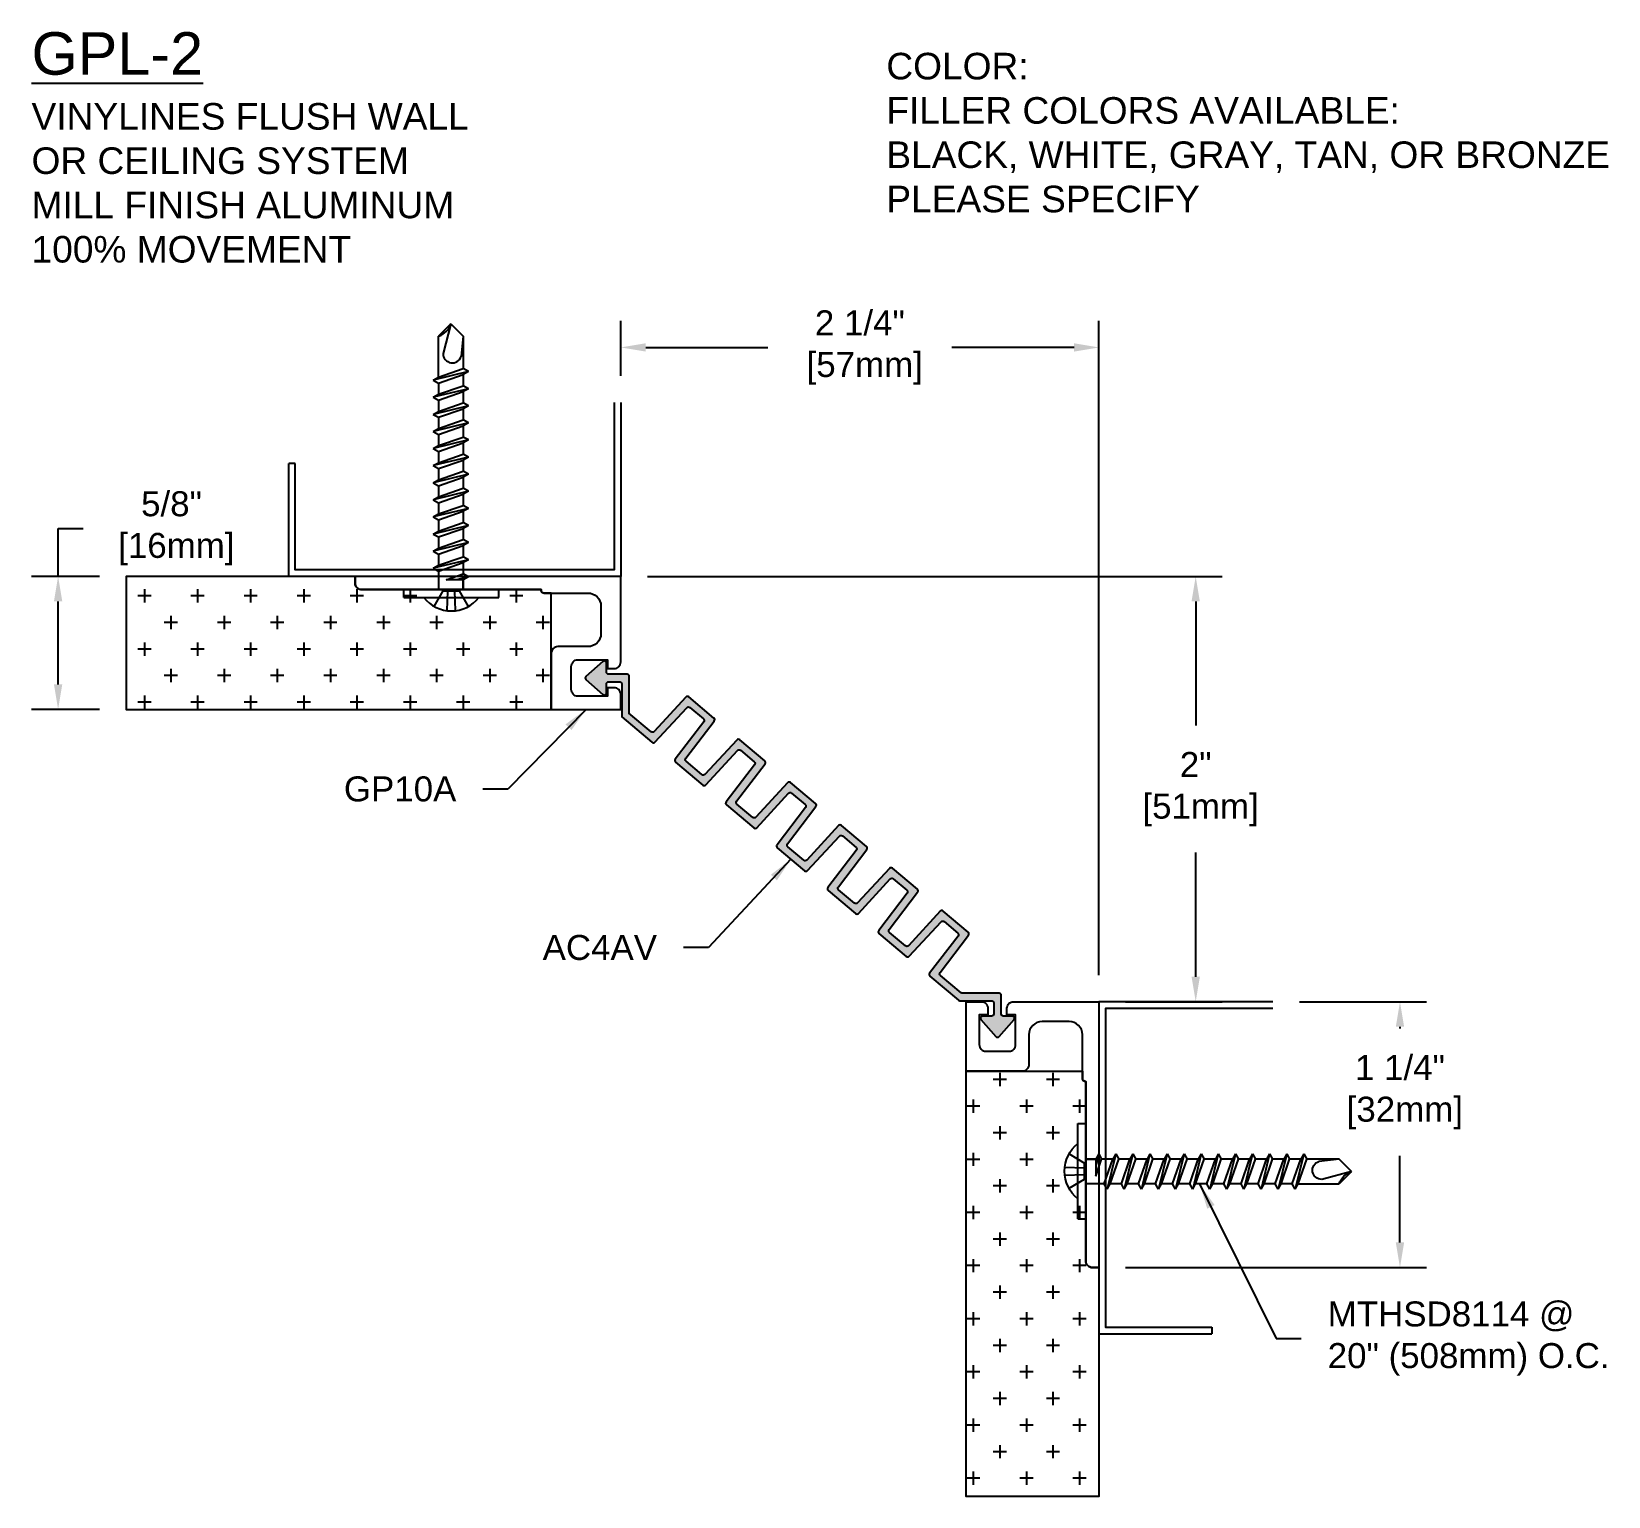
# Model space of a CAD drawing. Header units: inches. Extents: x 3.02 to 10.44, y 0.46 to 7.35.
import ezdxf

# ---------------------------------------------------------------- set-up
doc = ezdxf.new("R2010")
doc.units = ezdxf.units.IN
doc.header["$MEASUREMENT"] = 0
doc.linetypes.add('HIDDEN2', pattern=[0.1875, 0.125, -0.0625])
for name, color, linetype in [('Anchors', 4, 'Continuous'), ('Conditions', 1, 'Continuous'), ('Dimensions', 3, 'Continuous'), ('Fillers', 2, 'Continuous'), ('Metals', 7, 'Continuous'), ('Text', 2, 'Continuous')]:
    doc.layers.add(name, color=color, linetype=linetype)
doc.styles.add('ARIAL', font='arial.ttf')
doc.dimstyles.new('ARIAL', dxfattribs={"dimtxt": 0.1175, "dimasz": 0.1175, "dimexe": 0.125, "dimexo": 0.125, "dimgap": 0.125, "dimtad": 0, "dimtih": 1, "dimtoh": 1, "dimdec": 4, "dimzin": 0, "dimdsep": 46, "dimlunit": 4, "dimtxsty": 'ARIAL', "dimcen": 0.09, "dimadec": 0, "dimazin": 0, "dimtfac": 1, "dimtdec": 4, "dimtofl": 0, "dimtmove": 0, "dimatfit": 3, "dimfxl": 0, "dimfrac": 2, "dimtolj": 1, "dimtzin": 0, "dimarcsym": 0})

# ---------------------------------------------------------------- blocks, each defined once
blk = doc.blocks.new('*D0')
at = {"layer": 'Defpoints', "color": 0}
for p in [(8.0397, 5.8608), (5.7897, 5.6015), (8.0397, 2.7835)]:
    blk.add_point(p, dxfattribs=at)
at = {"layer": 'Dimensions', "color": 0, "lineweight": -2}
for p, q in [((5.7897, 5.7265), (5.7897, 5.9858)), ((8.0397, 2.9085), (8.0397, 5.9858)), ((5.9072, 5.8608), (6.4813, 5.8608)), ((7.9222, 5.8608), (7.348, 5.8608))]:
    blk.add_line(p, q, dxfattribs=at)
at = {"layer": 'Dimensions', "color": 0}
for points in [[(5.9072, 5.8804), (5.9072, 5.8412), (5.7897, 5.8608)], [(7.9222, 5.8804), (7.9222, 5.8412), (8.0397, 5.8608)]]:
    blk.add_solid(points, dxfattribs=at)
at = {"layer": 'Dimensions', "color": 0, "insert": (6.9147, 5.8608), "char_height": 0.1175, "attachment_point": 5, "style": 'ARIAL'}
blk.add_mtext('\\A1;2 1/4"\\P [57mm]', dxfattribs=at)
blk = doc.blocks.new('*D1')
at = {"layer": 'Defpoints', "color": 0}
for p in [(3.1423, 4.7835), (3.4627, 4.7835), (3.4627, 4.1585)]:
    blk.add_point(p, dxfattribs=at)
at = {"layer": 'Dimensions', "color": 0, "lineweight": -2}
for p, q in [((3.1423, 4.7835), (3.1423, 5.0099)), ((3.1423, 5.0099), (3.2598, 5.0099)), ((3.3377, 4.7835), (3.0173, 4.7835)), ((3.1423, 4.276), (3.1423, 4.666)), ((3.3377, 4.1585), (3.0173, 4.1585))]:
    blk.add_line(p, q, dxfattribs=at)
at = {"layer": 'Dimensions', "color": 0}
for points in [[(3.1227, 4.666), (3.1619, 4.666), (3.1423, 4.7835)], [(3.1227, 4.276), (3.1619, 4.276), (3.1423, 4.1585)]]:
    blk.add_solid(points, dxfattribs=at)
at = {"layer": 'Dimensions', "color": 0, "insert": (3.6759, 5.0099), "char_height": 0.1175, "attachment_point": 5, "style": 'ARIAL'}
blk.add_mtext('\\A1;5/8"\\P [16mm]', dxfattribs=at)
blk = doc.blocks.new('*D4')
at = {"layer": 'Defpoints', "color": 0}
for p in [(8.8577, 2.7835), (8.0397, 1.5335), (9.4559, 1.5335)]:
    blk.add_point(p, dxfattribs=at)
at = {"layer": 'Dimensions', "color": 0, "lineweight": -2}
for p, q in [((8.9827, 2.7835), (9.5809, 2.7835)), ((9.4559, 2.666), (9.4559, 2.6574)), ((9.4559, 1.651), (9.4559, 2.0589)), ((8.1647, 1.5335), (9.5809, 1.5335))]:
    blk.add_line(p, q, dxfattribs=at)
at = {"layer": 'Dimensions', "color": 0}
for points in [[(9.4363, 2.666), (9.4755, 2.666), (9.4559, 2.7835)], [(9.4363, 1.651), (9.4755, 1.651), (9.4559, 1.5335)]]:
    blk.add_solid(points, dxfattribs=at)
at = {"layer": 'Dimensions', "color": 0, "insert": (9.4559, 2.3582), "char_height": 0.1175, "attachment_point": 5, "style": 'ARIAL'}
blk.add_mtext('\\A1;1 1/4"\\P [32mm]', dxfattribs=at)
blk = doc.blocks.new('gp10')
blk.add_lwpolyline([(-0.1114, 0.4395, -0.414214), (-0.0804, 0.4085), (-0.0804, 0.2995, -0.414214), (-0.1114, 0.2685), (-0.2514, 0.2685), (-0.2514, 0.3095), (-0.2824, 0.3095, 0.414214), (-0.3134, 0.2785), (-0.3134, -0.1235), (0.9366, -0.1235), (0.9366, -0.0925, 0.414214), (0.9056, -0.0615), (0.0616, -0.0615), (0.0616, -0.0605, 0.414214), (0.0466, -0.0455), (-0.1584, -0.0455, -0.414214), (-0.2204, 0.0165), (-0.2204, 0.1445, -0.414214), (-0.1584, 0.2065), (-0.0174, 0.2065, 0.414214), (0.0136, 0.2375), (0.0136, 0.5015), (-0.3134, 0.5015), (-0.3134, 0.4305, 0.414214), (-0.2824, 0.3995), (-0.2514, 0.3995), (-0.2514, 0.4395)], format="xyb", close=True)
blk = doc.blocks.new('MTLSTD')
at = {"layer": 'Conditions'}
for points in [[(5.1822, 3.5231), (5.1822, 4.3412), (3.6197, 4.3412), (3.6197, 3.8099)], [(5.1509, 3.5231), (5.1509, 4.3099), (3.6509, 4.3099), (3.6509, 3.8099)], [(3.6509, 3.8099), (3.6197, 3.8099)]]:
    blk.add_lwpolyline(points, dxfattribs=at)
blk = doc.blocks.new('*D5')
at = {"layer": 'Defpoints', "color": 0}
for p in [(5.7897, 4.7835), (8.0397, 2.7835), (8.4948, 2.7835)]:
    blk.add_point(p, dxfattribs=at)
at = {"layer": 'Dimensions', "color": 0, "lineweight": -2}
for p, q in [((5.9147, 4.7835), (8.6198, 4.7835)), ((8.4948, 4.666), (8.4948, 4.0819)), ((8.4948, 2.901), (8.4948, 3.485)), ((8.1647, 2.7835), (8.6198, 2.7835))]:
    blk.add_line(p, q, dxfattribs=at)
at = {"layer": 'Dimensions', "color": 0}
for points in [[(8.4752, 4.666), (8.5144, 4.666), (8.4948, 4.7835)], [(8.4752, 2.901), (8.5144, 2.901), (8.4948, 2.7835)]]:
    blk.add_solid(points, dxfattribs=at)
at = {"layer": 'Dimensions', "color": 0, "insert": (8.4948, 3.7835), "char_height": 0.1175, "attachment_point": 5, "style": 'ARIAL'}
blk.add_mtext('\\A1;2"\\P [51mm]', dxfattribs=at)
blk = doc.blocks.new('AC4AV-GPL')
blk.add_hatch(color=256).paths.add_polyline_path([(0.4732, -0.3773), (0.6075, -0.2015, 0.386805), (0.6057, -0.1882), (0.4879, -0.089, 0.386805), (0.4744, -0.0896), (0.3242, -0.2519, -0.414214), (0.3101, -0.2531), (0.2069, -0.1662), (0.2069, 0.0075, 0.414214), (0.1969, 0.0175), (0.1099, 0.0175, -0.414214), (0.0999, 0.0275), (0.0999, 0.0704, 0.645559), (0.0833, 0.0779), (0.0034, 0.0075, 0.451743), (0.0034, -0.0075), (0.0833, -0.0779, 0.645559), (0.0999, -0.0704), (0.0999, -0.0275, -0.414214), (0.1099, -0.0175), (0.1619, -0.0175, -0.414214), (0.1719, -0.0275), (0.1719, -0.1825), (0.3143, -0.3024, 0.386805), (0.3278, -0.3019), (0.478, -0.1396, -0.414214), (0.4921, -0.1384), (0.5564, -0.1924, -0.414214), (0.5576, -0.2065), (0.4233, -0.3823, 0.386805), (0.4251, -0.3956), (0.5537, -0.5038, 0.386805), (0.5671, -0.5033), (0.7174, -0.341, -0.414214), (0.7315, -0.3398), (0.7957, -0.3939, -0.414214), (0.7969, -0.4079), (0.6627, -0.5837, 0.386805), (0.6644, -0.5971), (0.793, -0.7052, 0.386805), (0.8064, -0.7047), (0.9567, -0.5424, -0.414214), (0.9708, -0.5412), (1.035, -0.5953, -0.414214), (1.0363, -0.6094), (0.902, -0.7851, 0.386805), (0.9038, -0.7985), (1.0323, -0.9067, 0.386805), (1.0457, -0.9061), (1.196, -0.7438, -0.414214), (1.2101, -0.7426), (1.2744, -0.7967, -0.414214), (1.2756, -0.8108), (1.1413, -0.9866, 0.386805), (1.1431, -0.9999), (1.2716, -1.1081, 0.386805), (1.2851, -1.1076), (1.4353, -0.9452, -0.414214), (1.4494, -0.944), (1.5137, -0.9981, -0.414214), (1.5149, -1.0122), (1.3806, -1.188, 0.386805), (1.3824, -1.2013), (1.5109, -1.3095, 0.386805), (1.5244, -1.309), (1.6746, -1.1467, -0.414214), (1.6887, -1.1454), (1.753, -1.1995, -0.414214), (1.7542, -1.2136), (1.6199, -1.3894, 0.386805), (1.6217, -1.4027), (1.756, -1.5158, 0.176709), (1.7625, -1.5181), (1.9124, -1.5181, -0.414214), (1.9224, -1.5281), (1.9224, -1.5801, -0.414214), (1.9124, -1.5901), (1.8695, -1.5901, 0.645559), (1.862, -1.6067), (1.9324, -1.6866, 0.451743), (1.9474, -1.6866), (2.0178, -1.6067, 0.645559), (2.0103, -1.5901), (1.9674, -1.5901, -0.414214), (1.9574, -1.5801), (1.9574, -1.4931, 0.414214), (1.9474, -1.4831), (1.7752, -1.4831, -0.176709), (1.7688, -1.4808), (1.671, -1.3985, -0.414214), (1.6698, -1.3844), (1.8041, -1.2086, 0.386805), (1.8023, -1.1953), (1.6845, -1.0961, 0.386805), (1.671, -1.0966), (1.5208, -1.259, -0.414214), (1.5067, -1.2602), (1.4317, -1.1971, -0.414214), (1.4305, -1.183), (1.5648, -1.0072, 0.386805), (1.563, -0.9939), (1.4452, -0.8947, 0.386805), (1.4317, -0.8952), (1.2815, -1.0575, -0.414214), (1.2674, -1.0588), (1.1924, -0.9957, -0.414214), (1.1912, -0.9816), (1.3255, -0.8058, 0.386805), (1.3237, -0.7925), (1.2059, -0.6933, 0.386805), (1.1924, -0.6938), (1.0421, -0.8561, -0.414214), (1.0281, -0.8573), (0.9531, -0.7942, -0.414214), (0.9519, -0.7801), (1.0861, -0.6044, 0.386805), (1.0844, -0.591), (0.9665, -0.4919, 0.386805), (0.9531, -0.4924), (0.8028, -0.6547, -0.414214), (0.7887, -0.6559), (0.7138, -0.5928, -0.414214), (0.7125, -0.5787), (0.8468, -0.403, 0.386805), (0.845, -0.3896), (0.7272, -0.2905, 0.386805), (0.7138, -0.291), (0.5635, -0.4533, -0.414214), (0.5494, -0.4545), (0.4744, -0.3914, -0.414214)])
blk.add_lwpolyline([(0.2069, -0.168), (0.2069, 0.0075, 0.414214), (0.1969, 0.0175), (0.1099, 0.0175, -0.414214), (0.0999, 0.0275), (0.0999, 0.0704, 0.645559), (0.0833, 0.0779), (0.0034, 0.0075, 0.451743), (0.0034, -0.0075), (0.0833, -0.0779, 0.645559), (0.0999, -0.0704), (0.0999, -0.0275, -0.414214), (0.1099, -0.0175), (0.1619, -0.0175, -0.414214), (0.1719, -0.0275), (0.1719, -0.1825), (0.3143, -0.3024, 0.414214), (0.3284, -0.3012), (0.478, -0.1396, -0.414214), (0.4921, -0.1384), (0.5564, -0.1924, -0.414214), (0.5576, -0.2065), (0.4239, -0.3815, 0.414214), (0.4251, -0.3956), (0.5537, -0.5038, 0.414214), (0.5677, -0.5026), (0.7174, -0.341, -0.414214), (0.7315, -0.3398), (0.7957, -0.3939, -0.414214), (0.7969, -0.4079), (0.6632, -0.583, 0.414214), (0.6644, -0.5971), (0.793, -0.7052, 0.414214), (0.8071, -0.704), (0.9567, -0.5424, -0.414214), (0.9708, -0.5412), (1.035, -0.5953, -0.414214), (1.0363, -0.6094), (0.9025, -0.7844, 0.414214), (0.9038, -0.7985), (1.0323, -0.9067, 0.414214), (1.0464, -0.9054), (1.196, -0.7438, -0.414214), (1.2101, -0.7426), (1.2744, -0.7967, -0.414214), (1.2756, -0.8108), (1.1419, -0.9858, 0.414214), (1.1431, -0.9999), (1.2716, -1.1081, 0.414214), (1.2857, -1.1069), (1.4353, -0.9452, -0.414214), (1.4494, -0.944), (1.5137, -0.9981, -0.414214), (1.5149, -1.0122), (1.3812, -1.1872, 0.414214), (1.3824, -1.2013), (1.5109, -1.3095, 0.414214), (1.525, -1.3083), (1.6746, -1.1467, -0.414214), (1.6887, -1.1454), (1.753, -1.1995, -0.414214), (1.7542, -1.2136), (1.6205, -1.3886, 0.414214), (1.6217, -1.4027), (1.756, -1.5158, 0.176709), (1.7625, -1.5181), (1.9124, -1.5181, -0.414214), (1.9224, -1.5281), (1.9224, -1.5801, -0.414214), (1.9124, -1.5901), (1.8695, -1.5901, 0.645559), (1.862, -1.6067), (1.9324, -1.6866, 0.451743), (1.9474, -1.6866), (2.0178, -1.6067, 0.645559), (2.0103, -1.5901), (1.9674, -1.5901, -0.414214), (1.9574, -1.5801), (1.9574, -1.4931, 0.414214), (1.9474, -1.4831), (1.7752, -1.4831, -0.176709), (1.7688, -1.4808), (1.671, -1.3985, -0.414214), (1.6698, -1.3844), (1.8035, -1.2094, 0.414214), (1.8023, -1.1953), (1.6845, -1.0961, 0.414214), (1.6704, -1.0973), (1.5208, -1.259, -0.414214), (1.5067, -1.2602), (1.4317, -1.1971, -0.414214), (1.4305, -1.183), (1.5642, -1.008, 0.414214), (1.563, -0.9939), (1.4452, -0.8947, 0.414214), (1.4311, -0.8959), (1.2815, -1.0575, -0.414214), (1.2674, -1.0588), (1.1924, -0.9957, -0.414214), (1.1912, -0.9816), (1.3249, -0.8065, 0.414214), (1.3237, -0.7925), (1.2059, -0.6933, 0.414214), (1.1918, -0.6945), (1.0421, -0.8561, -0.414214), (1.0281, -0.8573), (0.9531, -0.7942, -0.414214), (0.9519, -0.7801), (1.0856, -0.6051, 0.414214), (1.0844, -0.591), (0.9665, -0.4919, 0.414214), (0.9524, -0.4931), (0.8028, -0.6547, -0.414214), (0.7887, -0.6559), (0.7138, -0.5928, -0.414214), (0.7125, -0.5787), (0.8462, -0.4037, 0.414214), (0.845, -0.3896), (0.7272, -0.2905, 0.414214), (0.7131, -0.2917), (0.5635, -0.4533, -0.414214), (0.5494, -0.4545), (0.4744, -0.3914, -0.414214), (0.4732, -0.3773), (0.6069, -0.2023, 0.414214), (0.6057, -0.1882), (0.4879, -0.089, 0.414214), (0.4738, -0.0902), (0.3242, -0.2519, -0.414214), (0.3101, -0.2531), (0.2055, -0.1651)], format="xyb")
blk = doc.blocks.new('MTHSD8114')
at = {"linetype": 'HIDDEN2'}
for p, q in [((-0.0807, 0.079), (-0.0382, 0.006)), ((-0.0192, 0.0989), (-0.0159, 0.006)), ((0.0192, 0.0989), (0.0159, 0.006)), ((0.0807, 0.079), (0.0382, 0.006)), ((0.0382, 0.006), (-0.0382, 0.006))]:
    blk.add_line(p, q, dxfattribs=at)
for p, q in [((0.224, 0.0375), (-0.224, 0.0375)), ((-0.224, 0.0375), (-0.224, 0)), ((-0.224, 0), (0.224, 0)), ((-0.0559, 0), (0.0559, 0)), ((0.0599, -0.0869), (0.0599, 0)), ((0.224, 0.0375), (0.224, 0)), ((-0.081, -0.0606), (-0.0236, -0.0467)), ((-0.081, -0.0606), (-0.0559, -0.0467)), ((-0.081, -0.0606), (-0.0559, -0.0745)), ((-0.0559, -0.0467), (-0.0559, 0)), ((-0.0559, 0), (-0.0559, -0.0467)), ((0.0241, -0.0467), (-0.0559, -0.0745)), ((-0.0559, -0.0467), (0.0241, -0.0467)), ((-0.081, -0.141), (0.085, -0.1008)), ((-0.081, -0.141), (-0.0559, -0.1271)), ((-0.081, -0.141), (-0.0559, -0.1549)), ((-0.0559, -0.1271), (-0.0559, -0.0745)), ((0.0599, -0.0869), (-0.0559, -0.1271)), ((0.0599, -0.1147), (-0.0559, -0.1549)), ((0.085, -0.1008), (0.0599, -0.0869)), ((0.085, -0.1008), (0.0599, -0.1147)), ((0.0599, -0.1673), (0.0599, -0.1147)), ((-0.081, -0.2214), (0.085, -0.1812)), ((-0.081, -0.2214), (-0.0559, -0.2075)), ((-0.081, -0.2214), (-0.0559, -0.2353)), ((-0.0559, -0.2075), (-0.0559, -0.1549)), ((0.0599, -0.1673), (-0.0559, -0.2075)), ((0.0599, -0.1951), (-0.0559, -0.2353)), ((0.085, -0.1812), (0.0599, -0.1673)), ((0.085, -0.1812), (0.0599, -0.1951)), ((0.0599, -0.2477), (0.0599, -0.1951)), ((-0.081, -0.3019), (0.085, -0.2616)), ((-0.081, -0.3019), (-0.0559, -0.288)), ((-0.0559, -0.288), (-0.0559, -0.2353)), ((0.0599, -0.2477), (-0.0559, -0.288)), ((0.0599, -0.2755), (-0.0559, -0.3157)), ((0.085, -0.2616), (0.0599, -0.2477)), ((0.085, -0.2616), (0.0599, -0.2755)), ((0.0599, -0.3282), (0.0599, -0.2755)), ((-0.081, -0.3019), (-0.0559, -0.3157)), ((-0.081, -0.3823), (0.085, -0.3421)), ((-0.081, -0.3823), (-0.0559, -0.3684)), ((-0.0559, -0.3684), (-0.0559, -0.3157)), ((0.0599, -0.3282), (-0.0559, -0.3684)), ((0.0599, -0.356), (-0.0559, -0.3962)), ((0.085, -0.3421), (0.0599, -0.3282)), ((0.085, -0.3421), (0.0599, -0.356)), ((0.0599, -0.4086), (0.0599, -0.356)), ((-0.081, -0.3823), (-0.0559, -0.3962)), ((-0.081, -0.4627), (0.085, -0.4225)), ((-0.0559, -0.4488), (-0.0559, -0.3962)), ((0.0599, -0.4086), (-0.0559, -0.4488)), ((0.0599, -0.4364), (-0.0559, -0.4766)), ((0.085, -0.4225), (0.0599, -0.4086)), ((0.085, -0.4225), (0.0599, -0.4364)), ((0.0599, -0.489), (0.0599, -0.4364)), ((-0.081, -0.4627), (-0.0559, -0.4488)), ((-0.081, -0.4627), (-0.0559, -0.4766)), ((-0.081, -0.5431), (0.085, -0.5029)), ((-0.0559, -0.5292), (-0.0559, -0.4766)), ((0.0599, -0.489), (-0.0559, -0.5292)), ((0.0599, -0.5168), (-0.0559, -0.557)), ((0.085, -0.5029), (0.0599, -0.489)), ((0.085, -0.5029), (0.0599, -0.5168)), ((0.0599, -0.5695), (0.0599, -0.5168)), ((-0.081, -0.5431), (-0.0559, -0.5292)), ((-0.081, -0.5431), (-0.0559, -0.557)), ((-0.081, -0.6236), (0.085, -0.5833)), ((-0.0559, -0.6097), (-0.0559, -0.557)), ((0.0599, -0.5695), (-0.0559, -0.6097)), ((0.085, -0.5833), (0.0599, -0.5695)), ((0.085, -0.5833), (0.0599, -0.5972)), ((-0.081, -0.6236), (-0.0559, -0.6097)), ((-0.081, -0.6236), (-0.0559, -0.6374)), ((-0.081, -0.704), (0.085, -0.6638)), ((0.0599, -0.5972), (-0.0559, -0.6374)), ((-0.0559, -0.6901), (-0.0559, -0.6374)), ((0.0599, -0.6499), (-0.0559, -0.6901)), ((0.0599, -0.6499), (0.0599, -0.5972)), ((0.085, -0.6638), (0.0599, -0.6499)), ((0.085, -0.6638), (0.0599, -0.6777)), ((-0.081, -0.704), (-0.0559, -0.6901)), ((-0.081, -0.704), (-0.0559, -0.7179)), ((0.0599, -0.6777), (-0.0559, -0.7179)), ((-0.0559, -0.7705), (-0.0559, -0.7179)), ((0.0599, -0.7303), (-0.0559, -0.7705)), ((0.0599, -0.7303), (0.0599, -0.6777)), ((0.085, -0.7442), (0.0599, -0.7303)), ((-0.081, -0.7844), (0.085, -0.7442)), ((-0.081, -0.7844), (-0.0559, -0.7705)), ((-0.081, -0.7844), (-0.0559, -0.7983)), ((0.0599, -0.7581), (-0.0559, -0.7983)), ((-0.0559, -0.8509), (-0.0559, -0.7983)), ((0.0599, -0.8107), (-0.0559, -0.8509)), ((0.085, -0.7442), (0.0599, -0.7581)), ((0.0599, -0.8107), (0.0599, -0.7581)), ((0.085, -0.8246), (0.0599, -0.8107)), ((-0.081, -0.8648), (0.085, -0.8246)), ((-0.081, -0.8648), (-0.0559, -0.8509)), ((-0.081, -0.8648), (-0.0559, -0.8787)), ((0.0599, -0.8385), (-0.0559, -0.8787)), ((-0.0559, -0.9314), (-0.0559, -0.8787)), ((0.085, -0.8246), (0.0599, -0.8385)), ((0.0599, -0.8912), (0.0599, -0.8385)), ((-0.081, -0.9453), (0.085, -0.9051)), ((-0.081, -0.9453), (-0.0559, -0.9314)), ((-0.081, -0.9453), (-0.0559, -0.9592)), ((0.0599, -0.8912), (-0.0559, -0.9314)), ((0.0599, -0.9189), (-0.0559, -0.9592)), ((-0.0559, -1.0118), (-0.0559, -0.9592)), ((0.085, -0.9051), (0.0599, -0.8912)), ((0.085, -0.9051), (0.0599, -0.9189)), ((0.0599, -0.9716), (0.0599, -0.9189)), ((-0.081, -1.0257), (0.085, -0.9855)), ((-0.081, -1.0257), (-0.0559, -1.0118)), ((-0.081, -1.0257), (-0.0559, -1.0396)), ((0.0599, -0.9716), (-0.0559, -1.0118)), ((0.0599, -0.9994), (-0.0559, -1.0396)), ((0.085, -0.9855), (0.0599, -0.9716)), ((0.085, -0.9855), (0.0599, -0.9994)), ((0.0599, -0.9994), (0.0599, -1.1921)), ((-0.0559, -1.1921), (-0.0559, -1.0396)), ((-0.0559, -1.1921), (-0.0459, -1.097)), ((0.002, -1.25), (0.0388, -1.1111)), ((0.002, -1.25), (-0.0559, -1.1921)), ((0.002, -1.25), (0.0599, -1.1921))]:
    blk.add_line(p, q)
for centre, radius, start, end in [((0, -0.0658), 0.1658, 38.53745, 141.46255), ((-0.0045, -1.1098), 0.0433, 358.31503, 162.80454), ((0.0894, -1.2794), 0.0922, 108.6241, 161.3759)]:
    blk.add_arc(centre, radius, start, end)
blk.add_point((0.204, 0.0375))

msp = doc.modelspace()

# ---------------------------------------------------------------- hatches: boundary and pattern name
at = {"layer": 'Conditions'}
h = msp.add_hatch(dxfattribs=at)
h.set_pattern_fill('CROSS', color=256, scale=0.5, style=0)
h.set_pattern_definition([(180, (12.57932, 9.94197), (-0.125, -0.125), [0.0625, -0.1875]), (270, (12.54807, 9.97322), (0.125, -0.125), [0.0625, -0.1875])])
h.paths.add_polyline_path([(3.46266, 4.78349), (3.46266, 4.15849), (5.46266, 4.15849), (5.46266, 4.70549), (5.42966, 4.70549, -0.4142136), (5.41466, 4.72049), (5.41466, 4.72149), (5.21659, 4.72149), (5.21659, 4.65818), (5.02909, 4.65818), (4.84159, 4.65818), (4.84159, 4.72149), (4.57066, 4.72149, -0.4142136), (4.53966, 4.75249), (4.53966, 4.78349)])
h = msp.add_hatch(dxfattribs=at)
h.set_pattern_fill('CROSS', color=256, scale=0.5, angle=90, style=0)
h.set_pattern_definition([(270, (13.19815, 9.57315), (-0.125, -0.125), [0.0625, -0.1875]), (180, (13.2294, 9.5419), (-0.125, 0.125), [0.0625, -0.1875])])
h.paths.add_polyline_path([(8.03966, 1.53349), (8.00866, 1.53349, -0.4142136), (7.97766, 1.56449), (7.97766, 1.83542), (7.91436, 1.83542), (7.91436, 2.02292), (7.91436, 2.21042), (7.97766, 2.21042), (7.97766, 2.40849), (7.97666, 2.40849, -0.4142136), (7.96166, 2.42349), (7.96166, 2.45649), (7.41466, 2.45649), (7.41466, 0.45649), (8.03966, 0.45649)])

# ---------------------------------------------------------------- linework, layer by layer
for points in [[(4.57066, 4.72149, -0.4142136), (4.53966, 4.75249), (4.53966, 4.78349), (3.46266, 4.78349), (3.46266, 4.15849), (5.46266, 4.15849), (5.46266, 4.70549), (5.42966, 4.70549, -0.4142136), (5.41466, 4.72049), (5.41466, 4.72149)], [(7.97766, 1.56449, 0.4142136), (8.00866, 1.53349), (8.03966, 1.53349), (8.03966, 0.45649), (7.41466, 0.45649), (7.41466, 2.45649), (7.96166, 2.45649), (7.96166, 2.42349, 0.4142136), (7.97666, 2.40849), (7.97766, 2.40849)]]:
    msp.add_lwpolyline(points, format="xyb", close=True, dxfattribs=at)

# ---------------------------------------------------------------- block references
at = {"layer": 'Anchors', "rotation": 180}
msp.add_blockref('MTHSD8114', (4.99266, 4.72149), dxfattribs=at)
at = {"layer": 'Anchors', "xscale": -1, "rotation": 90}
msp.add_blockref('MTHSD8114', (7.97766, 1.98649), dxfattribs=at)
at = {"layer": 'Conditions', "xscale": -1, "rotation": 180}
msp.add_blockref('MTLSTD', (0.60747, 9.12466), dxfattribs=at)
at = {"layer": 'Conditions', "rotation": 90}
msp.add_blockref('MTLSTD', (12.38084, -2.3987), dxfattribs=at)
at = {"layer": 'Fillers'}
msp.add_blockref('AC4AV-GPL', (5.62226, 4.30599), dxfattribs=at)
at = {"layer": 'Metals', "rotation": 180}
msp.add_blockref('gp10', (5.47625, 4.65998), dxfattribs=at)
at = {"layer": 'Metals', "xscale": -1, "rotation": 90}
msp.add_blockref('gp10', (7.91615, 2.47008), dxfattribs=at)

# ---------------------------------------------------------------- texts
at = {"layer": 'Text', "attachment_point": 1, "style": 'ARIAL'}
for s, insert, char_height, width in [('{\\LGPL-2\\P\\H0.625x;\\lVINYLINES FLUSH WALL\\POR CEILING SYSTEM\\PMILL FINISH ALUMINUM\\P100% MOVEMENT}', (3.01727, 7.34351), 0.2, 4.6875), ('COLOR:{\\L                         \\~\\P}FILLER COLORS AVAILABLE:\\PBLACK, WHITE, GRAY, TAN, OR BRONZE\\PPLEASE SPECIFY', (7.03918, 7.24644), 0.125, 3.4156714)]:
    msp.add_mtext(s, dxfattribs=dict(at, insert=insert, char_height=char_height, width=width))
at = {"layer": 'Text', "char_height": 0.1175, "style": 'ARIAL'}
for s, insert, attachment_point in [('GP10A', (5.01612, 3.7836), 6), ('AC4AV', (5.96034, 3.03783), 6), ('MTHSD8114 @\\P20" (508mm) O.C.', (9.11594, 1.1993), 4)]:
    msp.add_mtext(s, dxfattribs=dict(at, insert=insert, attachment_point=attachment_point))

# ---------------------------------------------------------------- dimensions: what is measured, and where the dimension line sits
at = {"layer": 'Dimensions'}
dim = msp.add_linear_dim(base=(8.03966, 5.86083), p1=(5.78966, 5.60152), p2=(8.03966, 2.78349), dimstyle='ARIAL', override={"dimpost": '\\X'}, dxfattribs=at)
dim.commit()
dim.dimension.update_dxf_attribs({"geometry": '*D0', "text_midpoint": (6.91466, 5.86083), "dimtype": 160})
for base, p1, p2, angle, picture, middle in [((3.14227, 4.78349), (3.46266, 4.15849), (3.46266, 4.78349), 90, '*D1', (3.67588, 5.00991)), ((8.49481, 2.78349), (5.78966, 4.78349), (8.03966, 2.78349), 90, '*D5', (8.49481, 3.78349)), ((9.45587, 1.53349), (8.85769, 2.78349), (8.03966, 1.53349), 270, '*D4', (9.45587, 2.35816))]:
    dim = msp.add_linear_dim(base=base, p1=p1, p2=p2, angle=angle, dimstyle='ARIAL', override={"dimpost": '\\X'}, dxfattribs=at)
    dim.commit()
    dim.dimension.update_dxf_attribs({"geometry": picture, "text_midpoint": middle, "dimtype": 160})

# ---------------------------------------------------------------- leaders
at = {"layer": 'Text', "annotation_type": 0, "has_hookline": 1}
for points, hookline_direction, text_width in [([(5.62616, 4.15849), (5.25862, 3.7836), (5.14112, 3.7836)], 1, 0.52073), ([(6.59029, 3.45342), (6.20284, 3.03783), (6.08534, 3.03783)], 1, 0.53701), ([(8.51413, 1.92399), (8.87344, 1.1993), (8.99094, 1.1993)], 0, 1.30709)]:
    msp.add_leader(points, dimstyle='ARIAL', override={"dimgap": 0.125, "dimtad": 0}, dxfattribs=dict(at, hookline_direction=hookline_direction, text_width=text_width))

doc.saveas('drawing.dxf')
